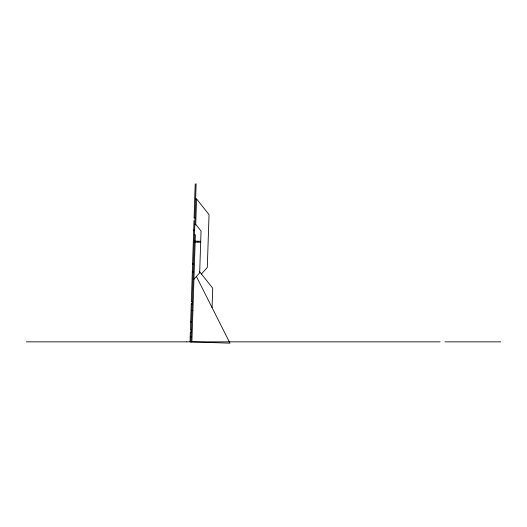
<?xml version="1.0" encoding="UTF-8"?>
<svg xmlns="http://www.w3.org/2000/svg" width="527" height="527" viewBox="0 0 527 527"><rect width="100%" height="100%" fill="white"/><g stroke="black" fill="none" stroke-linecap="round" stroke-linejoin="round"><path stroke-width="0.79" d="M194.002 220.569L191.341 301.787L192.269 301.819M195.207 183.837L194.088 217.961L195.016 217.987M190.952 341.885L196.13 183.87M191.881 341.911L195.392 234.752L194.463 234.719M195.708 225.009L196.564 198.936L195.636 198.91M197.915 242.143L197.948 241.214M212.071 307.616L212.704 288.19L199.483 271.55M193.936 279.178L199.674 272.854L201.044 231.057L195.734 224.37L194.806 224.344M201.373 274.02L207.302 267.485L209.035 214.634L196.564 198.936M26.35 341.852L186.532 341.852M186.644 341.852L440.104 341.852M445.025 341.852L500.65 341.852M193.692 230.029L194.621 230.055M194.259 241.096L200.708 241.307M194.226 242.025L200.675 242.236M192.579 263.935L193.508 263.961M192.315 272.123L193.238 272.156M191.347 301.675L192.269 301.701M192.197 303.921L191.275 303.895L190.418 330.04L191.341 330.073M191.268 303.993L192.197 304.02M191.986 310.383L192.915 310.416M190.682 321.852L191.611 321.885M191.281 331.885L190.359 331.852L190.03 341.852L229.97 343.163L196.36 276.425M190.194 336.819L191.117 336.852"/></g></svg>
